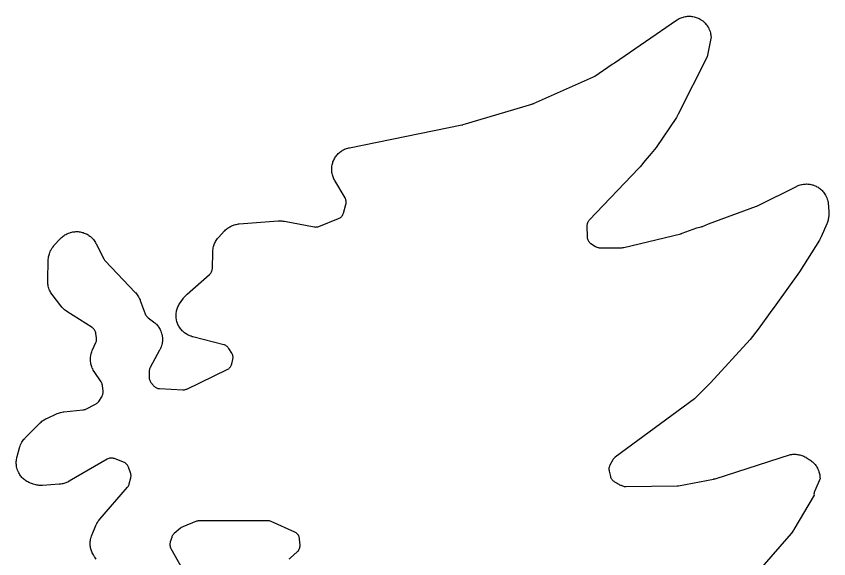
# Model space of a CAD drawing. Header units: millimetres. Extents: x 14 to 182, y 21 to 292.
# Drawn here: x 147.84 to 177.08, y 187.71 to 207.22 of the extents above; entities that cross this region are included whole.
import ezdxf

# ---------------------------------------------------------------- set-up
doc = ezdxf.new("R2010")
doc.units = ezdxf.units.MM
doc.layers.add('CUT', color=7, linetype='CONTINUOUS')

msp = doc.modelspace()

# ---------------------------------------------------------------- linework, layer by layer
at = {"layer": 'CUT'}
for points in [[(150.718, 187.6924), (150.693, 187.725), (150.6694, 187.7587), (150.6581, 187.7758), (150.626, 187.8265), (150.6148, 187.8452), (150.5934, 187.883), (150.5738, 187.9219), (150.5605, 187.9516), (150.5448, 187.9922), (150.5345, 188.0231), (150.5227, 188.065), (150.5154, 188.0968), (150.5078, 188.1396), (150.5036, 188.1719), (150.5001, 188.2153), (150.4991, 188.2478), (150.4998, 188.2913), (150.5019, 188.3239), (150.5069, 188.3671), (150.5121, 188.3993), (150.5212, 188.4418), (150.5295, 188.4733), (150.5426, 188.5148), (150.5578, 188.5556), (150.5658, 188.5758), (150.7081, 188.9089), (150.7177, 188.93), (150.7381, 188.9717), (150.7607, 189.0123), (150.7791, 189.0418), (150.8057, 189.0798), (150.8342, 189.1165), (150.849, 189.1344), (151.8431, 190.2833), (151.8605, 190.3054), (151.8758, 190.3292), (151.8888, 190.3542), (151.8993, 190.3804), (151.9074, 190.4074), (151.9611, 190.6241), (151.9668, 190.6533), (151.9696, 190.6829), (151.9695, 190.7126), (151.9664, 190.7421), (151.9604, 190.7712), (151.9515, 190.7996), (151.8765, 191.0041), (151.8655, 191.0303), (151.8521, 191.0552), (151.8363, 191.0788), (151.8184, 191.1008), (151.7986, 191.121), (151.7769, 191.1393), (151.7535, 191.1554), (151.7288, 191.1693), (151.7028, 191.1807), (151.3702, 191.309), (151.3419, 191.3183), (151.3129, 191.3248), (151.2833, 191.3284), (151.2535, 191.329), (151.2239, 191.3267), (151.1946, 191.3214), (151.1659, 191.3132), (151.1382, 191.3023), (151.1118, 191.2887), (149.744, 190.4957), (149.7259, 190.4858), (149.6894, 190.4668), (149.6521, 190.4495), (149.6236, 190.4379), (149.5848, 190.424), (149.5553, 190.415), (149.5155, 190.4048), (149.4853, 190.3985), (149.4446, 190.392), (149.4038, 190.3873), (149.3833, 190.3855), (148.7818, 190.3445), (148.7571, 190.3435), (148.7079, 190.3429), (148.6586, 190.345), (148.6219, 190.3485), (148.5731, 190.3559), (148.537, 190.3635), (148.4894, 190.3762), (148.4425, 190.3915), (148.4193, 190.3998), (148.3499, 190.4268), (148.3295, 190.4353), (148.2893, 190.4532), (148.25, 190.4731), (148.2213, 190.4895), (148.1841, 190.5131), (148.1572, 190.5322), (148.1225, 190.5594), (148.0975, 190.581), (148.0656, 190.6114), (148.0429, 190.6354), (148.0142, 190.6688), (147.9939, 190.6948), (147.9686, 190.7309), (147.9509, 190.7588), (147.9293, 190.7972), (147.9144, 190.8267), (147.8966, 190.867), (147.8848, 190.8978), (147.871, 190.9397), (147.8622, 190.9715), (147.8526, 191.0145), (147.8469, 191.0471), (147.8416, 191.0908), (147.8392, 191.1237), (147.8381, 191.1678), (147.8389, 191.2008), (147.8421, 191.2447), (147.8462, 191.2775), (147.8537, 191.3209), (147.8634, 191.3639), (147.8687, 191.3853), (147.9535, 191.6919), (147.9601, 191.7138), (147.9746, 191.7572), (147.9912, 191.7999), (148.0053, 191.8312), (148.0261, 191.872), (148.0433, 191.9017), (148.0682, 191.9401), (148.0883, 191.9679), (148.117, 192.0036), (148.1475, 192.0378), (148.1632, 192.0545), (148.6857, 192.5838), (148.7003, 192.598), (148.7303, 192.6257), (148.7615, 192.6521), (148.7858, 192.6707), (148.8192, 192.6941), (148.8451, 192.7105), (148.8805, 192.7308), (148.9168, 192.7494), (148.9352, 192.7583), (149.2852, 192.9183), (149.3078, 192.9279), (149.3533, 192.9457), (149.3997, 192.9611), (149.4351, 192.9707), (149.4829, 192.981), (149.5313, 192.9886), (149.5555, 192.9918), (150.2369, 193.0617), (150.2634, 193.0656), (150.2894, 193.0718), (150.3147, 193.0804), (150.3392, 193.0912), (150.6889, 193.264), (150.7171, 193.2799), (150.7434, 193.2987), (150.7675, 193.3202), (150.7891, 193.3442), (150.8081, 193.3703), (150.9164, 193.5382), (150.9311, 193.5636), (150.9432, 193.5902), (150.9527, 193.6179), (150.9594, 193.6464), (150.9633, 193.6755), (150.9643, 193.7047), (150.9625, 193.7339), (150.9393, 193.943), (150.9348, 193.9714), (150.9275, 193.9993), (150.9176, 194.0264), (150.9052, 194.0524), (150.8903, 194.0771), (150.6479, 194.4384), (150.6356, 194.4576), (150.6122, 194.4967), (150.5908, 194.5369), (150.5763, 194.5678), (150.559, 194.6099), (150.5477, 194.6421), (150.5348, 194.6858), (150.5268, 194.719), (150.5184, 194.7638), (150.5138, 194.7976), (150.51, 194.843), (150.5088, 194.8771), (150.5096, 194.9227), (150.5119, 194.9567), (150.5173, 195.002), (150.523, 195.0356), (150.5329, 195.0801), (150.542, 195.113), (150.5564, 195.1562), (150.5729, 195.1986), (150.5817, 195.2196), (150.7025, 195.4886), (150.7126, 195.5142), (150.7203, 195.5405), (150.7256, 195.5675), (150.7284, 195.5948), (150.7287, 195.6222), (150.7264, 195.6496), (150.706, 195.8094), (150.7009, 195.8381), (150.693, 195.8662), (150.6825, 195.8933), (150.6694, 195.9194), (150.6538, 195.944), (150.6358, 195.967), (150.6158, 195.9881), (150.5938, 196.0072), (150.57, 196.0241), (149.6572, 196.6076), (149.6407, 196.6187), (149.6081, 196.6415), (149.5767, 196.6658), (149.5539, 196.685), (149.5247, 196.712), (149.5037, 196.7332), (149.477, 196.7626), (149.4516, 196.7932), (149.4392, 196.8088), (149.1356, 197.2096), (149.1229, 197.2272), (149.0983, 197.2632), (149.0755, 197.3003), (149.0597, 197.3289), (149.0406, 197.368), (149.0277, 197.398), (149.0125, 197.4388), (149.0025, 197.4699), (148.9913, 197.512), (148.9844, 197.5439), (148.9773, 197.5869), (148.9735, 197.6193), (148.9706, 197.6628), (148.9698, 197.7063), (148.9699, 197.7281), (148.9915, 198.4532), (148.9927, 198.4761), (148.9964, 198.5218), (149.0025, 198.5673), (149.0087, 198.6011), (149.0193, 198.6458), (149.029, 198.6788), (149.0441, 198.7221), (149.0571, 198.7539), (149.0766, 198.7955), (149.0927, 198.8258), (149.1163, 198.8652), (149.1354, 198.8937), (149.1629, 198.9305), (149.1922, 198.9658), (149.2073, 198.983), (149.4214, 199.2156), (149.4366, 199.2313), (149.4675, 199.2618), (149.4999, 199.2908), (149.5252, 199.3114), (149.5603, 199.3371), (149.5875, 199.3551), (149.6249, 199.3773), (149.6536, 199.3926), (149.693, 199.4111), (149.7231, 199.4236), (149.7641, 199.4382), (149.7953, 199.4477), (149.8375, 199.4583), (149.8694, 199.4647), (149.9124, 199.4712), (149.9448, 199.4745), (149.9883, 199.4768), (150.0209, 199.4769), (150.0643, 199.475), (150.0968, 199.472), (150.1399, 199.466), (150.1719, 199.4598), (150.2141, 199.4496), (150.2454, 199.4404), (150.2865, 199.4262), (150.3168, 199.414), (150.3563, 199.3959), (150.3852, 199.3808), (150.4228, 199.3589), (150.4501, 199.3412), (150.4854, 199.3158), (150.5109, 199.2955), (150.5436, 199.2668), (150.567, 199.2441), (150.5968, 199.2124), (150.6179, 199.1876), (150.6444, 199.1531), (150.6631, 199.1264), (150.6862, 199.0895), (150.7074, 199.0516), (150.7176, 199.0323), (150.9844, 198.498), (150.9991, 198.472), (151.0162, 198.4475), (151.0358, 198.4249), (152.1217, 197.2863), (152.137, 197.2695), (152.1666, 197.2351), (152.1944, 197.1993), (152.2139, 197.1715), (152.238, 197.133), (152.2546, 197.1033), (152.2747, 197.0626), (152.2927, 197.021), (152.3012, 196.9999), (152.4833, 196.5134), (152.4945, 196.4873), (152.5081, 196.4624), (152.524, 196.4388), (152.5421, 196.4169), (152.5622, 196.3968), (152.584, 196.3787), (152.7779, 196.233), (152.7947, 196.2197), (152.8276, 196.1924), (152.8592, 196.1636), (152.8819, 196.1409), (152.9106, 196.1092), (152.9309, 196.0844), (152.9565, 196.0501), (152.9744, 196.0236), (152.9966, 195.987), (153.012, 195.9589), (153.0306, 195.9203), (153.0432, 195.8909), (153.0581, 195.8508), (153.0678, 195.8202), (153.0788, 195.7789), (153.0856, 195.7476), (153.0926, 195.7054), (153.0964, 195.6735), (153.0994, 195.6309), (153.1001, 195.5988), (153.099, 195.5561), (153.0967, 195.5241), (153.0916, 195.4816), (153.0863, 195.45), (153.0771, 195.4082), (153.0688, 195.3773), (153.0557, 195.3365), (153.0445, 195.3065), (153.0277, 195.2672), (153.0089, 195.2288), (152.9991, 195.2098), (152.6596, 194.589), (152.6467, 194.5624), (152.6365, 194.5346), (152.6291, 194.506), (152.6245, 194.4768), (152.6228, 194.4472), (152.6213, 194.2405), (152.6225, 194.2114), (152.6266, 194.1825), (152.6334, 194.1542), (152.6429, 194.1266), (152.655, 194.1002), (152.6697, 194.075), (152.6867, 194.0513), (152.7739, 193.9419), (152.7925, 193.9207), (152.813, 193.9014), (152.8351, 193.884), (152.8589, 193.8688), (152.8839, 193.856), (152.91, 193.8455), (152.9371, 193.8375), (152.9647, 193.8321), (152.9927, 193.8293), (153.8341, 193.7848), (153.8641, 193.7847), (153.8939, 193.7876), (153.9233, 193.7935), (153.952, 193.8023), (153.9796, 193.8139), (155.4322, 194.5105), (155.4585, 194.5248), (155.4833, 194.5417), (155.5063, 194.5609), (155.5272, 194.5824), (155.546, 194.6058), (155.5622, 194.631), (155.5759, 194.6577), (155.5869, 194.6856), (155.595, 194.7144), (155.6327, 194.8804), (155.6378, 194.9095), (155.6401, 194.939), (155.6394, 194.9685), (155.6358, 194.9979), (155.6294, 195.0268), (155.6201, 195.0548), (155.6081, 195.0819), (155.5935, 195.1076), (155.4868, 195.2759), (155.4705, 195.2991), (155.4521, 195.3206), (155.4318, 195.3403), (155.4097, 195.358), (155.386, 195.3735), (155.361, 195.3868), (155.3349, 195.3976), (155.3078, 195.4059), (154.1936, 195.6909), (154.1724, 195.6968), (154.1306, 195.7097), (154.0893, 195.7247), (154.059, 195.7374), (154.0194, 195.7563), (153.9905, 195.7719), (153.953, 195.7945), (153.9257, 195.8129), (153.8905, 195.8391), (153.8652, 195.86), (153.8327, 195.8895), (153.8095, 195.9127), (153.7801, 195.9452), (153.7593, 195.9707), (153.7332, 196.0059), (153.7149, 196.0332), (153.6924, 196.0708), (153.6769, 196.0998), (153.6581, 196.1394), (153.6455, 196.1698), (153.6306, 196.211), (153.621, 196.2424), (153.6103, 196.285), (153.6038, 196.3172), (153.5972, 196.3605), (153.5939, 196.3932), (153.5916, 196.437), (153.5914, 196.4699), (153.5934, 196.5137), (153.5965, 196.5464), (153.6027, 196.5898), (153.6089, 196.6221), (153.6194, 196.6647), (153.6287, 196.6962), (153.6432, 196.7375), (153.6556, 196.768), (153.6741, 196.8077), (153.6894, 196.8368), (153.7116, 196.8746), (153.7357, 196.9113), (153.7482, 196.9293), (153.8602, 197.083), (153.8752, 197.1025), (153.9063, 197.1405), (153.9394, 197.1768), (153.9744, 197.2112), (153.9923, 197.228), (154.7953, 197.9357), (154.8175, 197.9574), (154.8374, 197.9813), (154.8546, 198.0071), (154.8691, 198.0345), (154.8807, 198.0633), (154.8893, 198.0932), (154.8947, 198.1237), (154.8969, 198.1547), (154.9088, 198.7415), (154.9099, 198.7648), (154.9133, 198.8115), (154.9191, 198.8579), (154.9252, 198.8924), (154.9358, 198.938), (154.9455, 198.9717), (154.9608, 199.0159), (154.974, 199.0484), (154.9937, 199.0908), (155.0102, 199.1218), (155.0343, 199.1619), (155.0539, 199.191), (155.082, 199.2284), (155.112, 199.2643), (155.1275, 199.2818), (155.3256, 199.495), (155.3402, 199.51), (155.3702, 199.5394), (155.4015, 199.5674), (155.4259, 199.5872), (155.4597, 199.6121), (155.4858, 199.6295), (155.5218, 199.6512), (155.5494, 199.6661), (155.5872, 199.6844), (155.6162, 199.6967), (155.6555, 199.7113), (155.6855, 199.7208), (155.726, 199.7317), (155.7567, 199.7384), (155.7981, 199.7455), (155.8397, 199.7506), (155.8606, 199.7527), (157.2662, 199.859), (157.2857, 199.8601), (157.3247, 199.8613), (157.3637, 199.8609), (157.3928, 199.8593), (157.4316, 199.8555), (157.4702, 199.85), (157.4895, 199.8469), (158.559, 199.6473), (158.5868, 199.6434), (158.6148, 199.6422), (158.6428, 199.6435), (158.6706, 199.6475), (158.6978, 199.6541), (158.7243, 199.6632), (159.4364, 199.9446), (159.4645, 199.9575), (159.4911, 199.9731), (159.516, 199.9914), (159.5389, 200.0121), (159.5595, 200.0351), (159.5776, 200.0601), (159.5931, 200.0868), (159.6057, 200.115), (159.6154, 200.1443), (159.7013, 200.4575), (159.7077, 200.4867), (159.7112, 200.5164), (159.7118, 200.5462), (159.7094, 200.576), (159.704, 200.6054), (159.6957, 200.6342), (159.6846, 200.6619), (159.6708, 200.6884), (159.3041, 201.3144), (159.2932, 201.3341), (159.2724, 201.374), (159.2537, 201.4149), (159.2412, 201.4462), (159.2266, 201.4888), (159.2173, 201.5211), (159.207, 201.565), (159.201, 201.5981), (159.1952, 201.6428), (159.1925, 201.6764), (159.1912, 201.7213), (159.1918, 201.755), (159.195, 201.7999), (159.1991, 201.8334), (159.2067, 201.8777), (159.2141, 201.9106), (159.2261, 201.954), (159.2367, 201.986), (159.253, 202.0279), (159.2668, 202.0587), (159.2872, 202.0988), (159.3039, 202.1281), (159.3283, 202.1659), (159.3479, 202.1933), (159.3758, 202.2286), (159.3981, 202.2539), (159.4294, 202.2862), (159.4541, 202.3092), (159.4885, 202.3382), (159.5154, 202.3586), (159.5525, 202.384), (159.5812, 202.4016), (159.6207, 202.4231), (159.6511, 202.4378), (159.6926, 202.4553), (159.7242, 202.4669), (159.7672, 202.4801), (159.8108, 202.4913), (159.8327, 202.4963), (163.8749, 203.314), (163.8882, 203.317), (163.9063, 203.3215), (163.9194, 203.3251), (166.3937, 204.064), (166.4118, 204.07), (166.4364, 204.0791), (166.4542, 204.0863), (168.6086, 205.0427), (168.6329, 205.0549), (168.6561, 205.0692), (169.2896, 205.5018), (169.3083, 205.5122), (169.3308, 205.5276), (169.3661, 205.5541), (171.6038, 207.0822), (171.6226, 207.0944), (171.6609, 207.1178), (171.7003, 207.1393), (171.7306, 207.1539), (171.7719, 207.1714), (171.8035, 207.1829), (171.8464, 207.1962), (171.879, 207.2045), (171.923, 207.2134), (171.9562, 207.2184), (172.0009, 207.2229), (172.0345, 207.2246), (172.0794, 207.2246), (172.113, 207.2229), (172.1576, 207.2185), (172.1909, 207.2135), (172.2349, 207.2046), (172.2675, 207.1963), (172.3104, 207.183), (172.342, 207.1715), (172.3833, 207.1541), (172.4136, 207.1395), (172.453, 207.118), (172.4817, 207.1005), (172.5188, 207.0752), (172.5456, 207.0549), (172.58, 207.026), (172.6046, 207.0031), (172.636, 206.971), (172.6582, 206.9458), (172.6862, 206.9107), (172.7058, 206.8833), (172.7301, 206.8456), (172.7469, 206.8165), (172.7674, 206.7765), (172.7812, 206.7459), (172.7976, 206.7041), (172.8082, 206.6722), (172.8204, 206.629), (172.8278, 206.5962), (172.8356, 206.552), (172.8411, 206.5074), (172.8433, 206.4851), (172.8456, 206.4542), (172.8445, 206.4471), (172.8404, 206.4257), (172.699, 205.7644), (171.6653, 203.6984), (171.6513, 203.6725), (171.614, 203.6089), (171.5983, 203.5839), (170.866, 202.5021), (170.6899, 202.2902), (170.4761, 202.033), (170.2871, 201.8056), (170.2456, 201.7557), (168.4607, 199.8844), (168.4419, 199.8626), (168.4252, 199.8392), (168.4108, 199.8142), (168.3989, 199.788), (168.3896, 199.7607), (168.3829, 199.7327), (168.379, 199.7042), (168.3778, 199.6754), (168.3802, 199.2997), (168.3819, 199.2697), (168.3866, 199.24), (168.3942, 199.211), (168.4047, 199.1828), (168.418, 199.1559), (168.4339, 199.1304), (168.4522, 199.1066), (168.4728, 199.0848), (168.4956, 199.0651), (168.5201, 199.0479), (168.6875, 198.9423), (168.7121, 198.9283), (168.7379, 198.9168), (168.7646, 198.9077), (168.7922, 198.9012), (168.8201, 198.8972), (168.8484, 198.896), (169.6383, 198.8981), (169.6734, 198.9003), (169.7081, 198.9065), (171.7555, 199.4025), (171.7715, 199.4068), (171.7932, 199.4134), (171.8089, 199.4186), (172.3351, 199.6094), (172.4892, 199.6477), (172.5152, 199.6553), (172.5403, 199.6653), (172.7513, 199.7604), (174.4801, 200.3875), (174.4963, 200.3939), (174.5182, 200.4033), (174.534, 200.4107), (175.9156, 201.1023), (175.9358, 201.1119), (175.9767, 201.1299), (176.0185, 201.1458), (176.0504, 201.1562), (176.0935, 201.1679), (176.1262, 201.1751), (176.1703, 201.1825), (176.2036, 201.1863), (176.2482, 201.1893), (176.2817, 201.1899), (176.3264, 201.1884), (176.3597, 201.1856), (176.4041, 201.1797), (176.437, 201.1737), (176.4805, 201.1634), (176.5127, 201.1541), (176.555, 201.1396), (176.5861, 201.1271), (176.6267, 201.1085), (176.6564, 201.093), (176.695, 201.0704), (176.723, 201.052), (176.7591, 201.0257), (176.7852, 201.0047), (176.8185, 200.9749), (176.8424, 200.9514), (176.8726, 200.9184), (176.894, 200.8927), (176.9208, 200.8569), (176.9395, 200.8291), (176.9627, 200.7909), (176.9786, 200.7614), (176.9978, 200.721), (177.0107, 200.6901), (177.0258, 200.648), (177.0355, 200.616), (177.0464, 200.5726), (177.0529, 200.5398), (177.0594, 200.4955), (177.0637, 200.4511), (177.0653, 200.4287), (177.0793, 200.1291), (177.0798, 200.1085), (177.0798, 200.0674), (177.078, 200.0263), (177.0752, 199.9956), (177.0696, 199.9549), (177.064, 199.9246), (177.0548, 199.8845), (177.0465, 199.8548), (177.0335, 199.8158), (177.0189, 199.7774), (177.0111, 199.7584), (176.8085, 199.2929), (176.8061, 199.2876), (176.7935, 199.262), (176.7871, 199.2492), (176.7827, 199.2401), (176.7757, 199.226), (176.7708, 199.2167), (176.7538, 199.1873), (176.745, 199.1727), (176.0237, 198.0266), (175.1731, 196.843), (174.9755, 196.568), (174.8536, 196.3983), (174.5442, 195.9678), (174.248, 195.5897), (172.8294, 194.0351), (172.2502, 193.4554), (169.3939, 191.3595), (169.3689, 191.3389), (169.3462, 191.3158), (169.3262, 191.2904), (169.309, 191.263), (169.2055, 191.0761), (169.1931, 191.0511), (169.1832, 191.0251), (169.1756, 190.9982), (169.1706, 190.9708), (169.1682, 190.943), (169.1684, 190.9151), (169.1711, 190.8874), (169.1764, 190.86), (169.222, 190.6722), (169.2299, 190.6452), (169.2403, 190.6191), (169.2531, 190.5941), (169.2681, 190.5704), (169.2853, 190.5482), (169.3045, 190.5277), (169.3256, 190.5091), (169.3483, 190.4926), (169.3724, 190.4782), (169.4605, 190.4313), (169.4969, 190.4038), (169.523, 190.3862), (169.5508, 190.3714), (169.58, 190.3596), (169.6103, 190.3509), (169.6118, 190.3506), (169.6319, 190.3399), (169.6592, 190.3271), (169.6876, 190.3171), (169.7169, 190.3099), (169.7468, 190.3058), (169.7769, 190.3047), (171.6225, 190.3282), (171.6488, 190.3297), (171.6748, 190.3335), (172.9321, 190.5729), (172.9498, 190.5769), (172.9739, 190.583), (172.9913, 190.5879), (175.7003, 191.4525), (175.712, 191.4559), (175.7175, 191.457), (175.7485, 191.4616), (175.7902, 191.4658), (175.8215, 191.4674), (175.8633, 191.4677), (175.8947, 191.4665), (175.9364, 191.4629), (175.9675, 191.4588), (176.0087, 191.4514), (176.0392, 191.4444), (176.0795, 191.4331), (176.1093, 191.4233), (176.1484, 191.4084), (176.1772, 191.3958), (176.2147, 191.3773), (176.2513, 191.3571), (176.2694, 191.3466), (176.3789, 191.2793), (176.3965, 191.2679), (176.4313, 191.2442), (176.4649, 191.2189), (176.4892, 191.1988), (176.5203, 191.1705), (176.5426, 191.1482), (176.571, 191.1172), (176.5911, 191.0929), (176.6164, 191.0593), (176.6342, 191.0333), (176.6563, 190.9974), (176.6715, 190.9699), (176.6901, 190.9321), (176.7028, 190.9032), (176.7178, 190.8639), (176.7276, 190.834), (176.7389, 190.7935), (176.7459, 190.7627), (176.7534, 190.7213), (176.7589, 190.6796), (176.7611, 190.6587), (176.7639, 190.6265), (176.7651, 190.6056), (176.7656, 190.5925), (176.5739, 190.154), (176.5628, 190.1243), (176.5548, 190.0935), (176.5501, 190.0621), (176.5488, 190.0304), (176.5509, 189.9987), (175.8228, 188.7537), (175.8117, 188.7356), (175.7886, 188.7001), (175.7639, 188.6657), (175.7375, 188.6325), (175.724, 188.6162), (173.8543, 186.4739)], [(157.6579, 187.7062), (157.681, 187.7213), (157.7027, 187.7385), (157.9486, 187.9525), (157.9708, 187.9739), (157.9907, 187.9975), (158.0081, 188.023), (158.0227, 188.0502), (158.0345, 188.0787), (158.0433, 188.1082), (158.049, 188.1386), (158.0516, 188.1693), (158.0509, 188.2002), (158.0358, 188.4128), (158.0323, 188.4419), (158.0259, 188.4705), (158.0168, 188.4984), (158.005, 188.5253), (157.9907, 188.5508), (157.9739, 188.5749), (157.9548, 188.5972), (157.9337, 188.6175), (157.9107, 188.6357), (157.886, 188.6515), (157.8598, 188.6649), (157.0083, 189.0488), (156.9787, 189.0603), (156.9481, 189.0686), (156.9167, 189.0737), (156.885, 189.0753), (154.4411, 189.0751), (154.4128, 189.0738), (154.3848, 189.0698), (154.3573, 189.0632), (154.3306, 189.054), (153.836, 188.8581), (153.8066, 188.8446), (153.7789, 188.828), (153.7531, 188.8085), (153.5264, 188.6174), (153.5055, 188.598), (153.4865, 188.5767), (153.4696, 188.5536), (153.455, 188.5291), (153.4428, 188.5033), (153.4331, 188.4765), (153.3823, 188.3117), (153.3748, 188.2823), (153.3703, 188.2524), (153.3689, 188.2221), (153.3706, 188.1919), (153.3753, 188.162), (153.3829, 188.1327), (153.3935, 188.1043), (153.4069, 188.0771), (153.9293, 187.1406)]]:
    msp.add_lwpolyline(points, dxfattribs=at)

doc.saveas('drawing.dxf')
